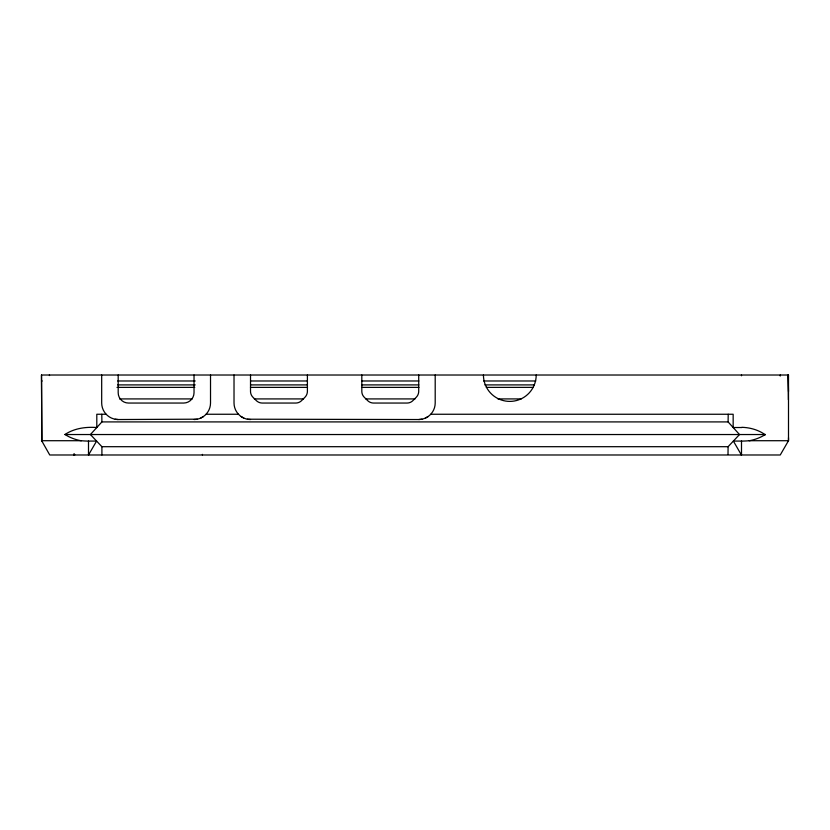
<?xml version="1.0" encoding="UTF-8"?>
<svg xmlns="http://www.w3.org/2000/svg" width="830" height="830" viewBox="0 0 830 830"><rect width="100%" height="100%" fill="white"/><g stroke="black" fill="none" stroke-linecap="round" stroke-linejoin="round"><path stroke-width="1.25" d="M41.842 440.709L41.5 375.015L788.5 375.015L788.5 440.709L780.252 454.985L49.748 454.985L41.5 440.419M741.501 375.783L741.501 375.015M788.189 375.015L788.407 399.749M788.5 437.69L788.5 440.709L749.106 440.709A51.553 37.589 0 0 1 741.958 441.072L733.378 441.072L741.408 454.985L740.9 454.114M728.003 454.467L728.097 446.696L739.509 434.536L728.097 421.91L728.211 414.253M88.592 454.985L89.09 454.114M101.789 414.253L101.903 421.91L90.418 434.536L101.903 446.696L101.903 454.985M203.443 416.536L200.787 418.05M428.124 416.536L425.365 418.092M197.281 419.192L118.182 419.534A16.6 16.6 0 0 1 101.685 403.048L101.685 375.015M421.962 419.192L418.818 419.534A16.59 16.59 0 0 0 435.2 403.048L435.2 375.015M41.5 375.015L41.811 440.709M41.5 380.98L42.143 380.98M117.725 380.98L195.226 380.98M251.127 380.98L307.038 380.98M361.673 380.98L418.849 380.98M483.641 380.98L535.734 380.98M117.725 384.902L195.226 384.902M251.127 384.902L307.038 384.902M361.673 384.902L418.849 384.902M484.917 384.902L534.468 384.902M117.009 387.382L194.76 387.382M250.484 387.382L307.505 387.382M361.932 387.382L418.943 387.382M486.328 387.382L532.985 387.382M788.5 391.501L788.137 375.015M119.593 398.919L192.145 398.919M254.343 398.919L303.573 398.919M365.771 398.919L415 398.919M497.917 398.919L521.24 398.919M106.147 414.253L96.799 414.253L96.799 427.523C85.812 426.713 74.233 428.28 64.916 434.536L765.416 434.536M206.068 414.253L238.48 414.253M430.739 414.253L733.16 414.253L733.16 427.523L741.958 427.523M247.371 419.212L418.714 419.534M101.903 421.91L728.097 421.91M41.5 440.709L81.319 440.709A52.062 37.952 0 0 0 88.499 441.072L96.591 441.072L88.499 454.985L88.499 441.072M101.903 446.696L728.097 446.696M118.078 419.534L115.183 419.243M243.761 418.05L241.105 416.536M49.344 375.025L49.561 375.565M74.513 454.124L74.71 454.985M780.231 375.015L780.231 376.042M741.501 441.072L741.501 454.985M418.714 375.015L418.714 391.387A8.57 8.57 0 0 1 416.297 397.217L412.884 400.631A8.248 8.248 0 0 1 407.053 403.048L373.479 403.048A8.57 8.57 0 0 1 367.649 400.631L364.235 397.217A8.248 8.248 0 0 1 361.818 391.387L361.818 375.015M307.401 375.015L307.401 391.387A8.57 8.57 0 0 1 304.983 397.217L301.57 400.631A8.248 8.248 0 0 1 295.739 403.048L262.176 403.048A8.57 8.57 0 0 1 256.346 400.631L252.932 397.217A8.248 8.248 0 0 1 250.515 391.387L250.515 375.015M234.019 375.015L234.019 403.048A16.6 16.6 0 0 0 250.515 419.534M210.519 375.015L210.519 403.048A16.59 16.59 0 0 1 194.033 419.534M202.427 454.373L202.427 454.985M194.033 375.015L194.033 392.735A10.406 10.406 0 0 1 183.731 403.048L128.484 403.048A10.302 10.302 0 0 1 118.182 392.735L118.182 375.015M81.288 440.803A39.114 28.511 0 0 1 64.989 434.484M765.343 434.484A38.792 28.282 0 0 1 749.137 440.803M741.968 427.315A35.254 26.166 0 0 1 765.177 434.723M536.201 375.015A26.384 26.384 0 0 1 509.817 401.398A26.384 26.384 0 0 1 483.434 375.015M74.098 454.985L73.901 454.135L74.098 454.985"/></g></svg>
